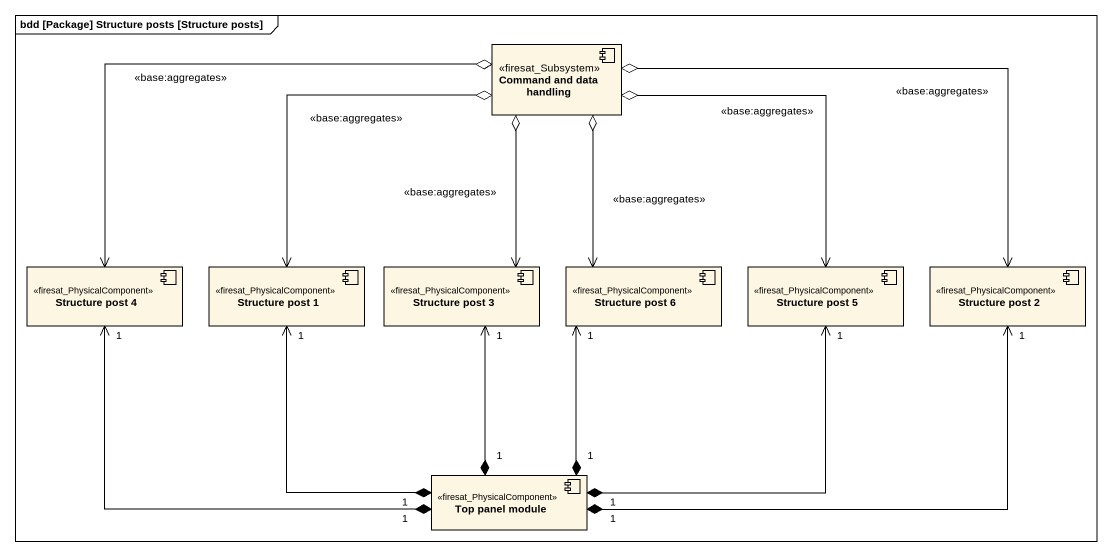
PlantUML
@startuml
mainframe bdd [Package] Structure posts [Structure posts]
component "Command and data handling" as Command_and_data_handling <<firesat_Subsystem>>
component "Structure post 4" as Structure_post_4 <<firesat_PhysicalComponent>>
component "Structure post 1" as Structure_post_1 <<firesat_PhysicalComponent>>
component "Structure post 3" as Structure_post_3 <<firesat_PhysicalComponent>>
component "Structure post 6" as Structure_post_6 <<firesat_PhysicalComponent>>
component "Structure post 5" as Structure_post_5 <<firesat_PhysicalComponent>>
component "Structure post 2" as Structure_post_2 <<firesat_PhysicalComponent>>
component "Top panel module" as Top_panel_module <<firesat_PhysicalComponent>>
Command_and_data_handling o-left-> Structure_post_4 : <<base:aggregates>>
Command_and_data_handling o--> Structure_post_1 : <<base:aggregates>>
Command_and_data_handling o--> Structure_post_3 : <<base:aggregates>>
Command_and_data_handling o--> Structure_post_6 : <<base:aggregates>>
Command_and_data_handling o--> Structure_post_5 : <<base:aggregates>>
Command_and_data_handling o-right-> Structure_post_2 : <<base:aggregates>>
Top_panel_module "1" *-left-> "1" Structure_post_4
Top_panel_module "1" *-up-> "1" Structure_post_1
Top_panel_module "1" *-up-> "1" Structure_post_3
Top_panel_module "1" *-up-> "1" Structure_post_6
Top_panel_module "1" *-up-> "1" Structure_post_5
Top_panel_module "1" *-right-> "1" Structure_post_2
@enduml
